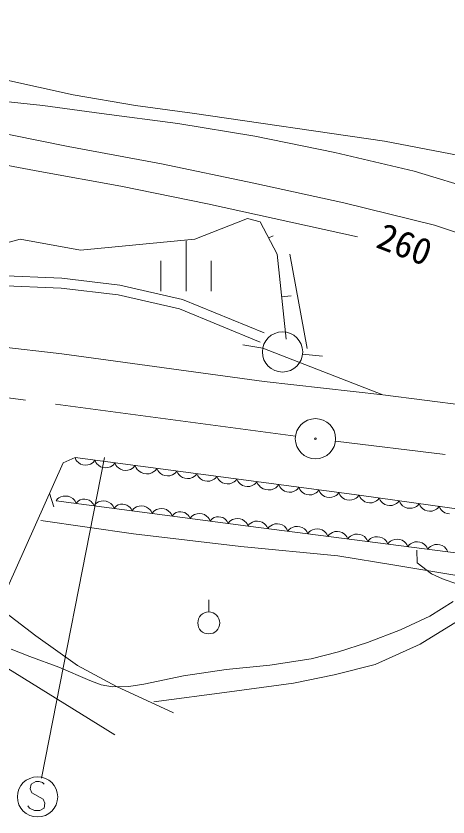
# Model space of a CAD drawing. Units: millimetres, scale not verified. Extents: x 40000 to 680000, y 20000 to 380000.
# Drawn here: x 156683 to 178100, y 265501 to 305189 of the extents above; entities that cross this region are included whole.
import ezdxf
from ezdxf.enums import TextEntityAlignment as Align

# ---------------------------------------------------------------- set-up
doc = ezdxf.new("R2010")
doc.units = ezdxf.units.MM
doc.header["$LTSCALE"] = 1000
doc.linetypes.add('CHAIN', pattern=[18.5, 12, -1.5, 3.5, -1.5])
for name, color, linetype, lineweight in [('S-BGD', 7, 'Continuous', 13), ('S-BGD-EXST', 7, 'Continuous', 13), ('S-BMK', 2, 'CHAIN', 13), ('S-BMK-SRVR', 3, 'Continuous', 13), ('S-STR-HTXT', 7, 'Continuous', 13)]:
    doc.layers.add(name, color=color, linetype=linetype, lineweight=lineweight)
doc.styles.add('ＭＳ ゴシック', font='')
doc.styles.get('ＭＳ ゴシック').set_extended_font_data('MS Gothic')

msp = doc.modelspace()

# ---------------------------------------------------------------- linework, layer by layer
at = {"layer": 'S-BGD'}
for p, q in [((165541, 294140), (168153, 295164)), ((168153, 295164), (168795, 294993)), ((169626, 293389), (168795, 294993)), ((154278, 293414), (156891, 294140)), ((156891, 294140), (159888, 293585)), ((159888, 293585), (165541, 294140)), ((169211, 294191), (169425, 294301)), ((165115, 294051), (165115, 291560)), ((170076, 289171), (169626, 293389)), ((170256, 293389), (171112, 288722)), ((163865, 293054), (163865, 291560)), ((166364, 293054), (166364, 291560)), ((158956, 292193), (149148, 292641)), ((158915, 291696), (149294, 292135)), ((161828, 291859), (158956, 292193)), ((164943, 291148), (161828, 291859)), ((161743, 291367), (158915, 291696)), ((164791, 290672), (161743, 291367)), ((169851, 291280), (170317, 291329)), ((168985, 289485), (164943, 291148)), ((168794, 289025), (164791, 290672)), ((148879, 289610), (158951, 288447)), ((168913, 288723), (167930, 288903)), ((174861, 286424), (168913, 288723)), ((158951, 288447), (168991, 287080)), ((170890, 288436), (171884, 288329)), ((168991, 287080), (174861, 286424)), ((174861, 286424), (187864, 284729)), ((159018, 283056), (155770, 275785)), ((159608, 283309), (159018, 283056)), ((159608, 283309), (173702, 281440)), ((159608, 283309), (159654, 283202)), ((159654, 283202), (159706, 283135)), ((159706, 283135), (159777, 283065)), ((159777, 283065), (159888, 282990)), ((159888, 282990), (160004, 282955)), ((160245, 282943), (160372, 282986)), ((160372, 282986), (160459, 283035)), ((160459, 283035), (160526, 283086)), ((160526, 283086), (160599, 283177)), ((160599, 283177), (160645, 283071)), ((160645, 283071), (160697, 283003)), ((160697, 283003), (160768, 282934)), ((161517, 282955), (161590, 283046)), ((161590, 283046), (161636, 282939)), ((160004, 282955), (160123, 282939)), ((160123, 282939), (160245, 282943)), ((160768, 282934), (160879, 282859)), ((160879, 282859), (160995, 282823)), ((160995, 282823), (161114, 282807)), ((161114, 282807), (161236, 282811)), ((161236, 282811), (161363, 282855)), ((161363, 282855), (161450, 282904)), ((161450, 282904), (161517, 282955)), ((161636, 282939), (161688, 282872)), ((161688, 282872), (161759, 282802)), ((161759, 282802), (161870, 282727)), ((161870, 282727), (161986, 282692)), ((161986, 282692), (162105, 282676)), ((162105, 282676), (162227, 282680)), ((162227, 282680), (162354, 282723)), ((162354, 282723), (162441, 282772)), ((162441, 282772), (162508, 282824)), ((162508, 282824), (162581, 282914)), ((162581, 282914), (162632, 282797)), ((162632, 282797), (162688, 282723)), ((162688, 282723), (162767, 282647)), ((162767, 282647), (162889, 282564)), ((163421, 282560), (163517, 282613)), ((163517, 282613), (163591, 282670)), ((163591, 282670), (163671, 282770)), ((163671, 282770), (163717, 282663)), ((163717, 282663), (163768, 282596)), ((163768, 282596), (163840, 282526)), ((164589, 282548), (164662, 282639)), ((164662, 282639), (164708, 282532)), ((162889, 282564), (163017, 282525)), ((163017, 282525), (163148, 282508)), ((163148, 282508), (163281, 282512)), ((163281, 282512), (163421, 282560)), ((163840, 282526), (163951, 282451)), ((163951, 282451), (164067, 282416)), ((164067, 282416), (164186, 282400)), ((164186, 282400), (164308, 282404)), ((164308, 282404), (164434, 282448)), ((164434, 282448), (164522, 282496)), ((164522, 282496), (164589, 282548)), ((164708, 282532), (164759, 282465)), ((164759, 282465), (164831, 282395)), ((164831, 282395), (164942, 282320)), ((164942, 282320), (165058, 282285)), ((165058, 282285), (165177, 282269)), ((165177, 282269), (165298, 282273)), ((165298, 282273), (165425, 282316)), ((165425, 282316), (165512, 282365)), ((165512, 282365), (165580, 282416)), ((165580, 282416), (165652, 282507)), ((165652, 282507), (165699, 282401)), ((165699, 282401), (165750, 282333)), ((165750, 282333), (165822, 282264)), ((165822, 282264), (165933, 282189)), ((165933, 282189), (166049, 282153)), ((166289, 282141), (166416, 282185)), ((166416, 282185), (166503, 282234)), ((166503, 282234), (166571, 282285)), ((166571, 282285), (166643, 282376)), ((166643, 282376), (166690, 282269)), ((166690, 282269), (166741, 282202)), ((166741, 282202), (166813, 282132)), ((167562, 282154), (167634, 282244)), ((167634, 282244), (167680, 282138)), ((166049, 282153), (166168, 282137)), ((166168, 282137), (166289, 282141)), ((166813, 282132), (166924, 282057)), ((166924, 282057), (167040, 282022)), ((167040, 282022), (167159, 282006)), ((167159, 282006), (167280, 282010)), ((167280, 282010), (167407, 282053)), ((167407, 282053), (167494, 282102)), ((167494, 282102), (167562, 282154)), ((167680, 282138), (167732, 282071)), ((167732, 282071), (167803, 282001)), ((167803, 282001), (167914, 281926)), ((167914, 281926), (168031, 281890)), ((168031, 281890), (168150, 281875)), ((168150, 281875), (168271, 281879)), ((168271, 281879), (168398, 281922)), ((168398, 281922), (168485, 281971)), ((168485, 281971), (168552, 282022)), ((168552, 282022), (168625, 282113)), ((168625, 282113), (168676, 281996)), ((168676, 281996), (168733, 281922)), ((168733, 281922), (168811, 281845)), ((168811, 281845), (168933, 281763)), ((169465, 281758), (169561, 281812)), ((169561, 281812), (169635, 281869)), ((169635, 281869), (169715, 281969)), ((169715, 281969), (169761, 281862)), ((169761, 281862), (169813, 281795)), ((169813, 281795), (169884, 281725)), ((170633, 281746), (170706, 281837)), ((170706, 281837), (170752, 281731)), ((158341, 281541), (158554, 280861)), ((159025, 281401), (158898, 281358)), ((159146, 281405), (159025, 281401)), ((159265, 281390), (159146, 281405)), ((159382, 281354), (159265, 281390)), ((168933, 281763), (169061, 281724)), ((169061, 281724), (169192, 281706)), ((169192, 281706), (169326, 281711)), ((169326, 281711), (169465, 281758)), ((169884, 281725), (169995, 281650)), ((169995, 281650), (170112, 281614)), ((170112, 281614), (170230, 281599)), ((170230, 281599), (170352, 281603)), ((170352, 281603), (170479, 281646)), ((170479, 281646), (170566, 281695)), ((170566, 281695), (170633, 281746)), ((170752, 281731), (170804, 281663)), ((170804, 281663), (170875, 281594)), ((170875, 281594), (170986, 281519)), ((170986, 281519), (171102, 281483)), ((171102, 281483), (171221, 281467)), ((171221, 281467), (171343, 281471)), ((171343, 281471), (171470, 281515)), ((171470, 281515), (171557, 281564)), ((171557, 281564), (171624, 281615)), ((171624, 281615), (171697, 281706)), ((171697, 281706), (171743, 281599)), ((171743, 281599), (171795, 281532)), ((171795, 281532), (171866, 281462)), ((171866, 281462), (171977, 281387)), ((172461, 281383), (172548, 281432)), ((172548, 281432), (172615, 281484)), ((172615, 281484), (172688, 281574)), ((172688, 281574), (172734, 281468)), ((172734, 281468), (172786, 281401)), ((172786, 281401), (172857, 281331)), ((173606, 281352), (173679, 281443)), ((173702, 281440), (187643, 279520)), ((173702, 281440), (173747, 281333)), ((158744, 281257), (158671, 281166)), ((168185, 279916), (158677, 281166)), ((158811, 281309), (158744, 281257)), ((158898, 281358), (158811, 281309)), ((159493, 281280), (159382, 281354)), ((159564, 281210), (159493, 281280)), ((159616, 281143), (159564, 281210)), ((159662, 281036), (159616, 281143)), ((159727, 281118), (159662, 281036)), ((159788, 281164), (159727, 281118)), ((159866, 281208), (159788, 281164)), ((159980, 281248), (159866, 281208)), ((160090, 281251), (159980, 281248)), ((160197, 281237), (160090, 281251)), ((160302, 281205), (160197, 281237)), ((160402, 281138), (160302, 281205)), ((160466, 281075), (160402, 281138)), ((160512, 281015), (160466, 281075)), ((160554, 280919), (160512, 281015)), ((160627, 281010), (160554, 280919)), ((160694, 281061), (160627, 281010)), ((160781, 281110), (160694, 281061)), ((160908, 281154), (160781, 281110)), ((161029, 281158), (160908, 281154)), ((161148, 281142), (161029, 281158)), ((161265, 281107), (161148, 281142)), ((161376, 281032), (161265, 281107)), ((161447, 280962), (161376, 281032)), ((161863, 281000), (161749, 280961)), ((161973, 281004), (161863, 281000)), ((162080, 280990), (161973, 281004)), ((171977, 281387), (172093, 281352)), ((172093, 281352), (172212, 281336)), ((172212, 281336), (172334, 281340)), ((172334, 281340), (172461, 281383)), ((172857, 281331), (172968, 281256)), ((172968, 281256), (173084, 281220)), ((173084, 281220), (173203, 281205)), ((173203, 281205), (173325, 281209)), ((173325, 281209), (173451, 281252)), ((173451, 281252), (173539, 281301)), ((173539, 281301), (173606, 281352)), ((173747, 281333), (173799, 281266)), ((173799, 281266), (173870, 281196)), ((173870, 281196), (173980, 281120)), ((173980, 281120), (174096, 281084)), ((174096, 281084), (174215, 281068)), ((174215, 281068), (174337, 281071)), ((174337, 281071), (174464, 281114)), ((174464, 281114), (174551, 281162)), ((174551, 281162), (174619, 281213)), ((174619, 281213), (174692, 281304)), ((174692, 281304), (174738, 281197)), ((174738, 281197), (174789, 281129)), ((174789, 281129), (174860, 281059)), ((174860, 281059), (174971, 280984)), ((175454, 280977), (175541, 281026)), ((175541, 281026), (175609, 281077)), ((175609, 281077), (175682, 281167)), ((175682, 281167), (175728, 281060)), ((175728, 281060), (175779, 280993)), ((175779, 280993), (175850, 280923)), ((176599, 280940), (176672, 281031)), ((176672, 281031), (176718, 280924)), ((161499, 280895), (161447, 280962)), ((161545, 280789), (161499, 280895)), ((161610, 280871), (161545, 280789)), ((161671, 280917), (161610, 280871)), ((161749, 280961), (161671, 280917)), ((162185, 280958), (162080, 280990)), ((162284, 280891), (162185, 280958)), ((162349, 280828), (162284, 280891)), ((162395, 280768), (162349, 280828)), ((162437, 280672), (162395, 280768)), ((162510, 280763), (162437, 280672)), ((162577, 280814), (162510, 280763)), ((162664, 280863), (162577, 280814)), ((162791, 280907), (162664, 280863)), ((162912, 280911), (162791, 280907)), ((163031, 280895), (162912, 280911)), ((163147, 280860), (163031, 280895)), ((163259, 280785), (163147, 280860)), ((163330, 280715), (163259, 280785)), ((163382, 280648), (163330, 280715)), ((163428, 280541), (163382, 280648)), ((163501, 280632), (163428, 280541)), ((163568, 280684), (163501, 280632)), ((163655, 280733), (163568, 280684)), ((163782, 280776), (163655, 280733)), ((163903, 280780), (163782, 280776)), ((164022, 280765), (163903, 280780)), ((164139, 280729), (164022, 280765)), ((164250, 280655), (164139, 280729)), ((164321, 280585), (164250, 280655)), ((164737, 280623), (164623, 280583)), ((164847, 280626), (164737, 280623)), ((164954, 280612), (164847, 280626)), ((165059, 280580), (164954, 280612)), ((174971, 280984), (175087, 280948)), ((175087, 280948), (175205, 280931)), ((175205, 280931), (175327, 280935)), ((175327, 280935), (175454, 280977)), ((175850, 280923), (175961, 280847)), ((175961, 280847), (176077, 280811)), ((176077, 280811), (176196, 280795)), ((176196, 280795), (176317, 280798)), ((176317, 280798), (176444, 280841)), ((176444, 280841), (176532, 280889)), ((176532, 280889), (176599, 280940)), ((176718, 280924), (176769, 280857)), ((176769, 280857), (176840, 280787)), ((176840, 280787), (176951, 280711)), ((176951, 280711), (177067, 280675)), ((177067, 280675), (177186, 280659)), ((177186, 280659), (177307, 280662)), ((177307, 280662), (177434, 280705)), ((177434, 280705), (177522, 280753)), ((177522, 280753), (177590, 280804)), ((177590, 280804), (177663, 280895)), ((177663, 280895), (177708, 280788)), ((177708, 280788), (177760, 280720)), ((177760, 280720), (177831, 280650)), ((177831, 280650), (177941, 280575)), ((164373, 280518), (164321, 280585)), ((164419, 280411), (164373, 280518)), ((164484, 280493), (164419, 280411)), ((164545, 280539), (164484, 280493)), ((164623, 280583), (164545, 280539)), ((165159, 280513), (165059, 280580)), ((165223, 280450), (165159, 280513)), ((165269, 280390), (165223, 280450)), ((165311, 280294), (165269, 280390)), ((165384, 280385), (165311, 280294)), ((165451, 280436), (165384, 280385)), ((165538, 280485), (165451, 280436)), ((165665, 280529), (165538, 280485)), ((165786, 280533), (165665, 280529)), ((165905, 280517), (165786, 280533)), ((166022, 280482), (165905, 280517)), ((166133, 280407), (166022, 280482)), ((166204, 280338), (166133, 280407)), ((166256, 280270), (166204, 280338)), ((166302, 280164), (166256, 280270)), ((166367, 280246), (166302, 280164)), ((166428, 280292), (166367, 280246)), ((166506, 280336), (166428, 280292)), ((166620, 280375), (166506, 280336)), ((166730, 280379), (166620, 280375)), ((166837, 280365), (166730, 280379)), ((166942, 280333), (166837, 280365)), ((167041, 280266), (166942, 280333)), ((167106, 280203), (167041, 280266)), ((167152, 280143), (167106, 280203)), ((167421, 280238), (167334, 280189)), ((167548, 280282), (167421, 280238)), ((167669, 280286), (167548, 280282)), ((167788, 280270), (167669, 280286)), ((167905, 280235), (167788, 280270)), ((168016, 280160), (167905, 280235)), ((177941, 280575), (178057, 280539)), ((178057, 280539), (178176, 280522)), ((157913, 280198), (162510, 279526)), ((167194, 280047), (167152, 280143)), ((167267, 280138), (167194, 280047)), ((167334, 280189), (167267, 280138)), ((168087, 280090), (168016, 280160)), ((168139, 280023), (168087, 280090)), ((168185, 279916), (168139, 280023)), ((168250, 280009), (168178, 279917)), ((178091, 278637), (168185, 279916)), ((168317, 280060), (168250, 280009)), ((168404, 280109), (168317, 280060)), ((168531, 280153), (168404, 280109)), ((168652, 280157), (168531, 280153)), ((168771, 280142), (168652, 280157)), ((168888, 280107), (168771, 280142)), ((168999, 280032), (168888, 280107)), ((169071, 279963), (168999, 280032)), ((169122, 279896), (169071, 279963)), ((169169, 279789), (169122, 279896)), ((169241, 279880), (169169, 279789)), ((169309, 279932), (169241, 279880)), ((169396, 279981), (169309, 279932)), ((169522, 280025), (169396, 279981)), ((169644, 280029), (169522, 280025)), ((169763, 280014), (169644, 280029)), ((169879, 279979), (169763, 280014)), ((169990, 279904), (169879, 279979)), ((170062, 279835), (169990, 279904)), ((170114, 279768), (170062, 279835)), ((170300, 279804), (170233, 279752)), ((170387, 279853), (170300, 279804)), ((170514, 279897), (170387, 279853)), ((170635, 279901), (170514, 279897)), ((170754, 279886), (170635, 279901)), ((170870, 279851), (170754, 279886)), ((170982, 279776), (170870, 279851)), ((162510, 279526), (167824, 278896)), ((170160, 279661), (170114, 279768)), ((170233, 279752), (170160, 279661)), ((171053, 279707), (170982, 279776)), ((171105, 279640), (171053, 279707)), ((171152, 279533), (171105, 279640)), ((171224, 279624), (171152, 279533)), ((171291, 279676), (171224, 279624)), ((171378, 279725), (171291, 279676)), ((171505, 279769), (171378, 279725)), ((171626, 279773), (171505, 279769)), ((171745, 279758), (171626, 279773)), ((171862, 279723), (171745, 279758)), ((171973, 279648), (171862, 279723)), ((172045, 279579), (171973, 279648)), ((172096, 279512), (172045, 279579)), ((172143, 279405), (172096, 279512)), ((172215, 279496), (172143, 279405)), ((172283, 279548), (172215, 279496)), ((172370, 279597), (172283, 279548)), ((172496, 279641), (172370, 279597)), ((172618, 279645), (172496, 279641)), ((172737, 279630), (172618, 279645)), ((172853, 279595), (172737, 279630)), ((172964, 279520), (172853, 279595)), ((173036, 279451), (172964, 279520)), ((173088, 279384), (173036, 279451)), ((173274, 279420), (173207, 279368)), ((173361, 279469), (173274, 279420)), ((173488, 279513), (173361, 279469)), ((173609, 279517), (173488, 279513)), ((173728, 279502), (173609, 279517)), ((173844, 279467), (173728, 279502)), ((173956, 279392), (173844, 279467)), ((173134, 279277), (173088, 279384)), ((173207, 279368), (173134, 279277)), ((174027, 279322), (173956, 279392)), ((174079, 279255), (174027, 279322)), ((174126, 279149), (174079, 279255)), ((174198, 279240), (174126, 279149)), ((174265, 279292), (174198, 279240)), ((174352, 279341), (174265, 279292)), ((174479, 279385), (174352, 279341)), ((174600, 279389), (174479, 279385)), ((174719, 279374), (174600, 279389)), ((174836, 279339), (174719, 279374)), ((174947, 279264), (174836, 279339)), ((175019, 279194), (174947, 279264)), ((175070, 279127), (175019, 279194)), ((175117, 279021), (175070, 279127)), ((175189, 279112), (175117, 279021)), ((175257, 279164), (175189, 279112)), ((175344, 279213), (175257, 279164)), ((175470, 279257), (175344, 279213)), ((175592, 279261), (175470, 279257)), ((175711, 279246), (175592, 279261)), ((175827, 279210), (175711, 279246)), ((175938, 279136), (175827, 279210)), ((176010, 279066), (175938, 279136)), ((176062, 278999), (176010, 279066)), ((176248, 279036), (176181, 278984)), ((176335, 279085), (176248, 279036)), ((176462, 279129), (176335, 279085)), ((176583, 279133), (176462, 279129)), ((176702, 279118), (176583, 279133)), ((176818, 279082), (176702, 279118)), ((176930, 279008), (176818, 279082)), ((167824, 278896), (172631, 278433)), ((176108, 278893), (176062, 278999)), ((176181, 278984), (176108, 278893)), ((177001, 278938), (176930, 279008)), ((177053, 278871), (177001, 278938)), ((177100, 278765), (177053, 278871)), ((177172, 278856), (177100, 278765)), ((177239, 278907), (177172, 278856)), ((177326, 278957), (177239, 278907)), ((177453, 279000), (177326, 278957)), ((177574, 279005), (177453, 279000)), ((177693, 278989), (177574, 279005)), ((177810, 278954), (177693, 278989)), ((177921, 278880), (177810, 278954)), ((177993, 278810), (177921, 278880)), ((178044, 278743), (177993, 278810)), ((178091, 278637), (178044, 278743)), ((196637, 276169), (178091, 278637)), ((172631, 278433), (175457, 277971)), ((175457, 277971), (178535, 277467)), ((166239, 275658), (166239, 276268)), ((156184, 275617), (157660, 274483)), ((176722, 274062), (178578, 275197)), ((157660, 274483), (159727, 273012)), ((174487, 273054), (176722, 274062)), ((154800, 273768), (161590, 269565)), ((159727, 273012), (161667, 271961)), ((172463, 272549), (174487, 273054)), ((170438, 272129), (172463, 272549)), ((161667, 271961), (164492, 270658)), ((167275, 271709), (170438, 272129)), ((163522, 271204), (167275, 271709))]:
    msp.add_line(p, q, dxfattribs=at)
for points in [[(136372, 305009), (137301, 304247), (138297, 303560), (139726, 302843), (141216, 302210), (143635, 301267), (145911, 300489), (148968, 299545), (152438, 298591), (155119, 297991), (157870, 297479), (161878, 296759), (166176, 295877), (173621, 294255)], [(139480, 305189), (140965, 304247), (142540, 303380), (144479, 302460), (146512, 301617), (147965, 301121), (149701, 300650), (159268, 298731), (163903, 297868), (168473, 296907), (172935, 295927), (177423, 294833), (186612, 291790)], [(144018, 304067), (145685, 303265), (147532, 302499), (148701, 302136), (150262, 301781), (152575, 301380), (155033, 301065), (158017, 300763), (160927, 300361), (164714, 299858), (168520, 299241), (172484, 298431), (176430, 297500), (179575, 296540)], [(268855, 287690), (267066, 287487), (265212, 287386), (255556, 287784), (246094, 288229), (236518, 288635), (234521, 288717), (232435, 288915), (223226, 290921), (220702, 291543), (218265, 292032), (208648, 293305), (199257, 294355), (196487, 294757), (193750, 295261), (184340, 297189), (174957, 298982), (165420, 300383), (162610, 300760), (159525, 301287), (156080, 302042), (152658, 302904), (150843, 303439)], [(178566, 277038), (177820, 277295), (177278, 277551), (176570, 278094), (176561, 278727)], [(156435, 273821), (157362, 273448), (158807, 272928), (160341, 272259), (160904, 272049), (161475, 271945), (162276, 271968), (163024, 272087), (164985, 272494), (167095, 272813), (169268, 273017), (171316, 273329), (172673, 273677), (174111, 274154), (175746, 274773), (177204, 275451), (178358, 276182)]]:
    msp.add_lwpolyline(points, dxfattribs=at)
for centre, major_axis in [((169896, 288543), (1000, 0)), ((166239, 275116), (544, 0))]:
    msp.add_ellipse(centre, major_axis=major_axis, ratio=0.996598, dxfattribs=at)
at = {"layer": 'S-BGD-EXST'}
for p, q in [((161077, 283319), (157949, 267423)), ((157433, 267135), (157393, 266896)), ((157672, 267254), (157433, 267135)), ((157832, 267254), (157672, 267254)), ((157992, 267214), (157832, 267254)), ((158072, 267135), (157992, 267214)), ((157393, 266896), (157473, 266696)), ((157473, 266696), (158032, 266378)), ((158032, 266378), (158112, 266178)), ((157353, 265939), (157273, 266059)), ((157593, 265820), (157353, 265939)), ((158072, 265939), (157872, 265820)), ((158112, 266178), (158072, 265939)), ((157872, 265820), (157593, 265820))]:
    msp.add_line(p, q, dxfattribs=at)
msp.add_ellipse((157752, 266497), major_axis=(1000, 0), ratio=0.996598, dxfattribs=at)
at = {"layer": 'S-BMK'}
for p, q in [((170537, 284376), (149423, 287190)), ((269769, 272198), (172520, 284122))]:
    msp.add_line(p, q, dxfattribs=at)
at = {"layer": 'S-BMK-SRVR'}
for major_axis in [(1000, 0), (40, 0)]:
    msp.add_ellipse((171528, 284244), major_axis=major_axis, ratio=0.996598, dxfattribs=at)

# ---------------------------------------------------------------- texts
at = {"layer": 'S-STR-HTXT', "style": 'ＭＳ ゴシック'}
msp.add_text('260', height=1320, rotation=338.966, dxfattribs=at).set_placement((174320, 293380), align=Align.BOTTOM_LEFT)

doc.saveas('drawing.dxf')
